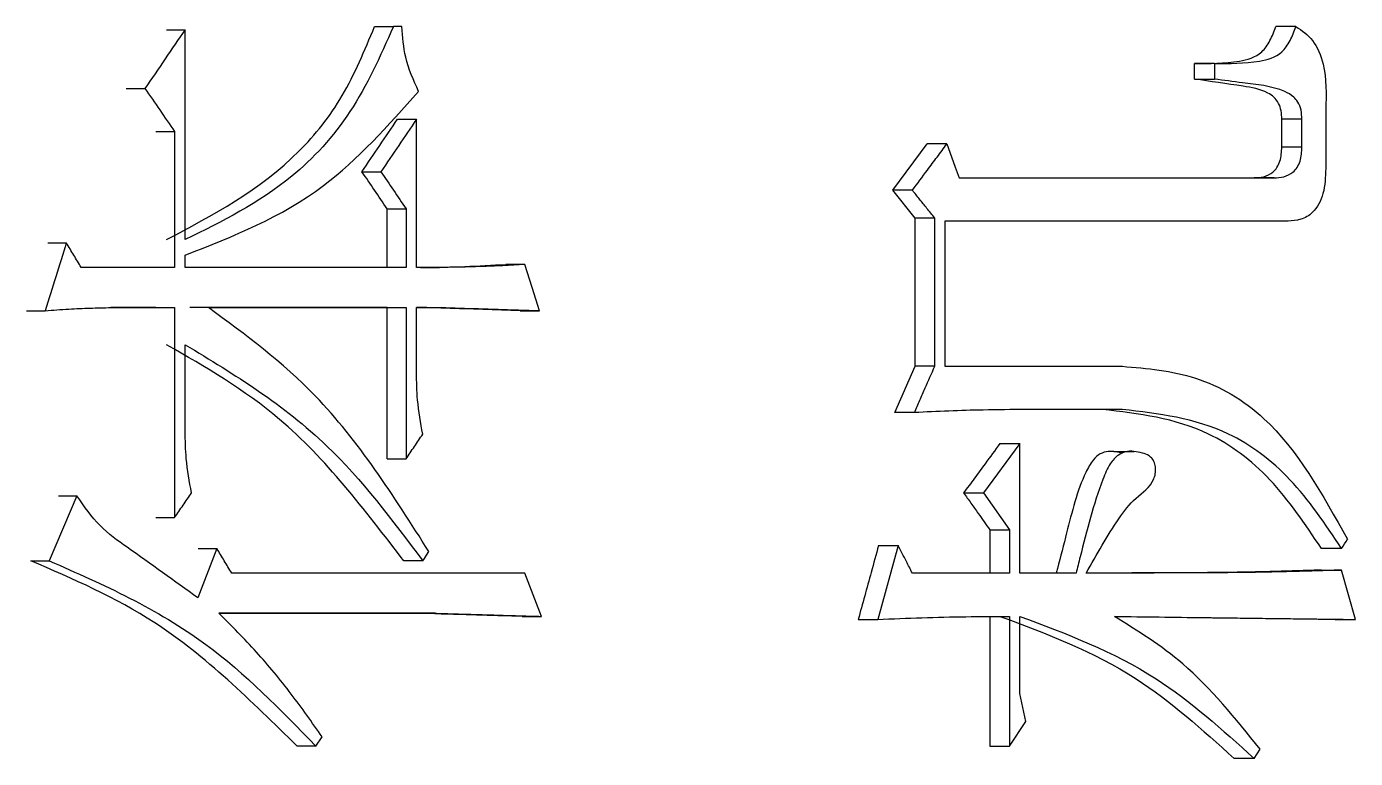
# Model space of a CAD drawing. Header units: millimetres. Extents: x 1953 to 4389, y 564 to 2287.
# Drawn here: x 2988.203 to 2992.857, y 823.874 to 826.438 of the extents above; entities that cross this region are included whole.
import ezdxf

# ---------------------------------------------------------------- set-up
doc = ezdxf.new("R2010")
doc.units = ezdxf.units.MM

msp = doc.modelspace()

# ---------------------------------------------------------------- linework, layer by layer
at = {"color": 7, "linetype": 'Continuous', "lineweight": 25}
for p, q in [((2988.6932, 826.4269), (2988.7586, 826.4269)), ((2988.7586, 825.6914), (2988.7586, 826.4269)), ((2989.4218, 826.4377), (2989.4881, 826.4377)), ((2989.5173, 826.4377), (2989.4881, 826.4377)), ((2992.6486, 826.4378), (2992.5781, 826.4378)), ((2992.3629, 826.3079), (2992.2928, 826.3079)), ((2992.2928, 826.2539), (2992.2928, 826.3079)), ((2992.3629, 826.3079), (2992.3629, 826.2539)), ((2992.2928, 826.2539), (2992.3629, 826.2539)), ((2988.5525, 826.2214), (2988.6177, 826.2214)), ((2992.7527, 826.1457), (2992.7527, 825.9402)), ((2989.5022, 826.1132), (2989.5686, 826.1132)), ((2989.5686, 825.594), (2989.5686, 826.1132)), ((2992.6694, 826.1132), (2992.599, 826.1132)), ((2992.599, 826.0159), (2992.599, 826.1132)), ((2992.6694, 826.0159), (2992.6694, 826.1132)), ((2988.6562, 826.0699), (2988.7215, 826.0699)), ((2988.7215, 826.0699), (2988.7215, 825.594)), ((2991.2365, 825.8644), (2991.3572, 826.0267)), ((2991.426, 826.0267), (2991.3572, 826.0267)), ((2992.6694, 826.0159), (2992.599, 826.0159)), ((2989.3778, 825.9293), (2989.4441, 825.9293)), ((2991.3052, 825.8644), (2991.2365, 825.8644)), ((2991.3146, 825.7671), (2991.2365, 825.8644)), ((2991.4686, 825.9077), (2992.5721, 825.9077)), ((2991.4686, 825.9077), (2992.5017, 825.9077)), ((2992.5721, 825.9077), (2992.5017, 825.9077)), ((2989.4656, 825.7995), (2989.532, 825.7995)), ((2989.4656, 825.594), (2989.4656, 825.7995)), ((2989.532, 825.7995), (2989.532, 825.594)), ((2991.3834, 825.7671), (2991.3146, 825.7671)), ((2991.3146, 825.2478), (2991.3146, 825.7671)), ((2991.3834, 825.2478), (2991.3834, 825.7671)), ((2992.6208, 825.7563), (2991.4189, 825.7563)), ((2991.4189, 825.7563), (2991.4189, 825.2478)), ((2988.2777, 825.6805), (2988.3424, 825.6805)), ((2988.7586, 825.594), (2988.7586, 825.6373)), ((2988.7215, 825.594), (2988.3946, 825.594)), ((2989.532, 825.594), (2988.7586, 825.594)), ((2989.6491, 825.594), (2989.5686, 825.594)), ((2989.5825, 825.594), (2989.6491, 825.594)), ((2989.948, 825.6048), (2989.8811, 825.6048)), ((2988.4987, 825.4534), (2988.7215, 825.4534)), ((2988.6562, 825.4534), (2988.4987, 825.4534)), ((2988.6562, 825.4534), (2988.7215, 825.4534)), ((2988.7215, 825.4534), (2988.7215, 824.7178)), ((2989.4656, 825.4534), (2988.7745, 825.4534)), ((2988.84, 825.4534), (2989.532, 825.4534)), ((2989.4656, 825.4534), (2989.532, 825.4534)), ((2989.4656, 824.9233), (2989.4656, 825.4534)), ((2989.532, 825.4534), (2989.532, 824.9233)), ((2989.5686, 825.4534), (2989.671, 825.4534)), ((2989.5686, 825.2262), (2989.5686, 825.4534)), ((2989.6044, 825.4534), (2989.5686, 825.4534)), ((2989.6044, 825.4534), (2989.671, 825.4534)), ((2989.932, 825.4425), (2989.9989, 825.4425)), ((2988.2032, 825.4425), (2988.2678, 825.4425)), ((2988.7586, 825.0207), (2988.7586, 825.3234)), ((2991.2436, 825.0856), (2991.3146, 825.2478)), ((2991.3834, 825.2478), (2991.3146, 825.2478)), ((2991.4189, 825.2478), (2992.0406, 825.2479)), ((2991.3123, 825.0856), (2991.2436, 825.0856)), ((2992.0406, 825.0964), (2991.7023, 825.0964)), ((2991.9709, 825.0964), (2991.7023, 825.0964)), ((2992.0406, 825.0964), (2991.9709, 825.0964)), ((2991.6811, 824.9774), (2991.5537, 824.8043)), ((2991.6119, 824.9774), (2991.6811, 824.9774)), ((2991.6811, 824.5231), (2991.6811, 824.9774)), ((2992.0813, 824.9481), (2992.0107, 824.9481)), ((2989.4656, 824.9233), (2989.532, 824.9233)), ((2988.3796, 824.7934), (2988.2828, 824.5664)), ((2988.3148, 824.7934), (2988.3796, 824.7934)), ((2991.4847, 824.8043), (2991.5537, 824.8043)), ((2991.5537, 824.8043), (2991.6457, 824.6745)), ((2991.5766, 824.6745), (2991.6457, 824.6745)), ((2991.5766, 824.6745), (2991.5766, 824.5231)), ((2991.6457, 824.6745), (2991.6457, 824.5231)), ((2988.8696, 824.6096), (2988.803, 824.4365)), ((2988.8041, 824.6096), (2988.8696, 824.6096)), ((2991.2553, 824.6204), (2991.1841, 824.3608)), ((2991.1867, 824.6204), (2991.2553, 824.6204)), ((2988.2181, 824.5664), (2988.2828, 824.5664)), ((2989.5905, 824.5662), (2989.524, 824.5662)), ((2989.948, 824.5231), (2988.9214, 824.5231)), ((2990.0062, 824.3716), (2989.948, 824.5231)), ((2991.6457, 824.5231), (2991.3052, 824.5231)), ((2991.8787, 824.5231), (2991.6811, 824.5231)), ((2992.7376, 824.5339), (2992.8082, 824.5339)), ((2992.8567, 824.3608), (2992.8082, 824.5339)), ((2988.877, 824.3824), (2989.6344, 824.3825)), ((2989.5679, 824.3825), (2988.877, 824.3824)), ((2989.6344, 824.3825), (2989.5679, 824.3825)), ((2989.9392, 824.3716), (2990.0062, 824.3716)), ((2991.1155, 824.3608), (2991.1841, 824.3608)), ((2991.5766, 824.3716), (2991.5766, 823.9173)), ((2991.6457, 824.3716), (2991.6457, 823.9173)), ((2991.6811, 824.1012), (2991.6811, 824.3716)), ((2992.786, 824.3608), (2992.8567, 824.3608)), ((2991.7023, 824.0039), (2991.6811, 824.1012)), ((2991.6457, 823.9173), (2991.7023, 824.0039)), ((2989.2163, 823.9173), (2989.1504, 823.9173)), ((2989.2163, 823.9173), (2989.2384, 823.9498)), ((2991.5766, 823.9173), (2991.6457, 823.9173)), ((2992.5024, 823.8741), (2992.4322, 823.8741)), ((2992.5024, 823.8741), (2992.5233, 823.9065))]:
    msp.add_line(p, q, dxfattribs=at)
at = {"color": 7, "linetype": 'Continuous', "lineweight": 25, "flags": 128}
for points in [[(2991.426, 826.0267), (2991.4421, 825.9819), (2991.4553, 825.9448), (2991.4686, 825.9077)], [(2989.9989, 825.4425), (2989.9735, 825.5237), (2989.948, 825.6048)], [(2988.6562, 824.7178), (2988.6725, 824.7178), (2988.6889, 824.7178), (2988.7215, 824.7178)], [(2992.8082, 824.6096), (2992.7773, 824.6096), (2992.7574, 824.6096), (2992.7376, 824.6096)], [(2992.8082, 824.6096), (2992.8134, 824.6177), (2992.8186, 824.6259), (2992.8238, 824.634), (2992.829, 824.6421)], [(2989.5905, 824.5663), (2989.5961, 824.5745), (2989.6042, 824.5866), (2989.6124, 824.5987)]]:
    msp.add_lwpolyline(points, dxfattribs=at)
at = {"color": 7, "linetype": 'Continuous', "lineweight": 25}
for points, knots in [([(2988.7586, 826.4269), (2988.7351, 826.3927), (2988.6882, 826.3242), (2988.6412, 826.2556), (2988.6177, 826.2214)], [0, 0, 0, 0, 0.5, 1, 1, 1, 1]), ([(2988.6932, 825.6914), (2988.8563, 825.7774), (2989.0856, 825.8984), (2989.3185, 826.189), (2989.3871, 826.3543), (2989.4218, 826.4377)], [0, 0, 0, 0, 0.5500022, 0.773014, 1, 1, 1, 1]), ([(2989.4881, 826.4377), (2989.4415, 826.3341), (2989.3493, 826.1288), (2989.0996, 825.8597), (2988.8872, 825.7548), (2988.7586, 825.6914)], [0, 0, 0, 0, 0.286997, 0.568308, 1, 1, 1, 1]), ([(2989.5759, 826.2106), (2989.5582, 826.2495), (2989.5264, 826.3199), (2989.5201, 826.4014), (2989.5173, 826.4377)], [0, 0, 0, 0, 0.554344, 1, 1, 1, 1]), ([(2992.2928, 826.3079), (2992.3449, 826.3081), (2992.4241, 826.3083), (2992.5198, 826.3322), (2992.5595, 826.3872), (2992.5719, 826.4208), (2992.5781, 826.4378)], [0, 0, 0, 0, 0.492277, 0.748028, 0.872473, 1, 1, 1, 1]), ([(2992.3629, 826.3079), (2992.415, 826.3081), (2992.4943, 826.3083), (2992.5901, 826.3321), (2992.6299, 826.3872), (2992.6423, 826.4208), (2992.6486, 826.4378)], [0, 0, 0, 0, 0.492388, 0.748171, 0.872567, 1, 1, 1, 1]), ([(2992.6486, 826.4378), (2992.6692, 826.4238), (2992.711, 826.3957), (2992.757, 826.2885), (2992.7544, 826.2006), (2992.7527, 826.1457)], [0, 0, 0, 0, 0.2689236, 0.5440594, 1, 1, 1, 1]), ([(2992.599, 826.1132), (2992.5985, 826.1231), (2992.5976, 826.1427), (2992.5881, 826.1707), (2992.5713, 826.1919), (2992.5303, 826.2184), (2992.4355, 826.2334), (2992.3494, 826.2457), (2992.2928, 826.2539)], [0, 0, 0, 0, 0.0603351, 0.1198881, 0.185788, 0.2512462, 0.5074615, 1, 1, 1, 1]), ([(2992.6694, 826.1132), (2992.6689, 826.124), (2992.6678, 826.1455), (2992.657, 826.1732), (2992.6373, 826.1964), (2992.573, 826.2295), (2992.4783, 826.2379), (2992.3957, 826.2493), (2992.3629, 826.2539)], [0, 0, 0, 0, 0.06555, 0.131385, 0.187199, 0.284615, 0.7156, 1, 1, 1, 1]), ([(2988.6177, 826.2214), (2988.635, 826.1961), (2988.6696, 826.1457), (2988.7042, 826.0952), (2988.7215, 826.0699)], [0, 0, 0, 0, 0.499998, 1, 1, 1, 1]), ([(2988.7586, 825.6373), (2988.9268, 825.7031), (2989.2302, 825.8218), (2989.4694, 826.0907), (2989.5759, 826.2106)], [0, 0, 0, 0, 0.554476, 1, 1, 1, 1]), ([(2989.3778, 825.9293), (2989.3985, 825.96), (2989.44, 826.0213), (2989.4815, 826.0826), (2989.5022, 826.1132)], [0, 0, 0, 0, 0.499999, 1, 1, 1, 1]), ([(2989.5686, 826.1132), (2989.5479, 826.0826), (2989.5064, 826.0213), (2989.4648, 825.96), (2989.4441, 825.9293)], [0, 0, 0, 0, 0.5, 1, 1, 1, 1]), ([(2991.3052, 825.8644), (2991.3227, 825.8879), (2991.3516, 825.9267), (2991.3919, 825.9808), (2991.4146, 826.0114), (2991.426, 826.0267)], [0, 0, 0, 0, 0.434497, 0.717248, 1, 1, 1, 1]), ([(2992.5017, 825.9077), (2992.5131, 825.9083), (2992.5358, 825.9094), (2992.5638, 825.9228), (2992.5829, 825.9435), (2992.5964, 825.973), (2992.5979, 825.9989), (2992.599, 826.0159)], [0, 0, 0, 0, 0.24066, 0.483157, 0.613661, 0.74758, 1, 1, 1, 1]), ([(2992.5721, 825.9077), (2992.5834, 825.9083), (2992.6062, 825.9094), (2992.6342, 825.9228), (2992.6533, 825.9435), (2992.6668, 825.973), (2992.6684, 825.9989), (2992.6694, 826.0159)], [0, 0, 0, 0, 0.24079, 0.483382, 0.613891, 0.747761, 1, 1, 1, 1]), ([(2989.4656, 825.7995), (2989.451, 825.8212), (2989.4217, 825.8644), (2989.3924, 825.9077), (2989.3778, 825.9293)], [0, 0, 0, 0, 0.4999999, 1, 1, 1, 1]), ([(2989.4441, 825.9293), (2989.4587, 825.9077), (2989.488, 825.8644), (2989.5173, 825.8212), (2989.532, 825.7995)], [0, 0, 0, 0, 0.499998, 1, 1, 1, 1]), ([(2992.7527, 825.9402), (2992.7516, 825.9105), (2992.7493, 825.8526), (2992.7134, 825.7852), (2992.6657, 825.7592), (2992.6357, 825.7573), (2992.6208, 825.7563)], [0, 0, 0, 0, 0.294497, 0.575733, 0.789018, 1, 1, 1, 1]), ([(2991.3834, 825.7671), (2991.3743, 825.7784), (2991.3568, 825.8002), (2991.3307, 825.8327), (2991.3137, 825.8539), (2991.3052, 825.8644)], [0, 0, 0, 0, 0.34784, 0.673919, 1, 1, 1, 1]), ([(2988.3424, 825.6805), (2988.33, 825.6409), (2988.3051, 825.5615), (2988.2802, 825.4822), (2988.2678, 825.4425)], [0, 0, 0, 0, 0.5, 1, 1, 1, 1]), ([(2988.3946, 825.594), (2988.3859, 825.6084), (2988.3685, 825.6372), (2988.3511, 825.6661), (2988.3424, 825.6805)], [0, 0, 0, 0, 0.499999, 1, 1, 1, 1]), ([(2989.5825, 825.594), (2989.6342, 825.5946), (2989.734, 825.5958), (2989.8333, 825.6019), (2989.8811, 825.6048)], [0, 0, 0, 0, 0.518265, 1, 1, 1, 1]), ([(2989.948, 825.6048), (2989.9223, 825.6032), (2989.8709, 825.6), (2989.7713, 825.5955), (2989.6972, 825.5946), (2989.6491, 825.594)], [0, 0, 0, 0, 0.258773, 0.517554, 1, 1, 1, 1]), ([(2988.2678, 825.4425), (2988.2957, 825.4446), (2988.3482, 825.4485), (2988.4252, 825.4517), (2988.4742, 825.4528), (2988.4987, 825.4534)], [0, 0, 0, 0, 0.362394, 0.681159, 1, 1, 1, 1]), ([(2989.6124, 824.5987), (2989.4881, 824.7938), (2989.2682, 825.1389), (2988.9698, 825.358), (2988.84, 825.4533)], [0, 0, 0, 0, 0.565165, 1, 1, 1, 1]), ([(2989.932, 825.4425), (2989.9102, 825.4433), (2989.8449, 825.4454), (2989.7357, 825.449), (2989.6482, 825.4519), (2989.6044, 825.4534)], [0, 0, 0, 0, 0.199704, 0.599851, 1, 1, 1, 1]), ([(2989.671, 825.4534), (2989.7147, 825.4519), (2989.7611, 825.4504), (2989.8102, 825.4488), (2989.8211, 825.4484), (2989.832, 825.4481), (2989.8429, 825.4477), (2989.8511, 825.4474), (2989.862, 825.4471), (2989.8729, 825.4467), (2989.8838, 825.4463), (2989.8919, 825.4461), (2989.9028, 825.4457), (2989.9123, 825.4454), (2989.9205, 825.4451), (2989.926, 825.445), (2989.9314, 825.4448), (2989.9368, 825.4446), (2989.9409, 825.4445), (2989.945, 825.4443), (2989.9504, 825.4442), (2989.9559, 825.444), (2989.9613, 825.4438), (2989.9654, 825.4437), (2989.9708, 825.4435), (2989.9763, 825.4433), (2989.9817, 825.4431), (2989.9858, 825.443), (2989.9915, 825.4428), (2989.9959, 825.4426), (2989.9989, 825.4425)], [0, 0, 0, 0, 0.3988892, 0.4238198, 0.4487503, 0.4986114, 0.523542, 0.5484726, 0.5734031, 0.6232642, 0.6481948, 0.6731253, 0.6980559, 0.747917, 0.7603823, 0.7728476, 0.7977781, 0.8102434, 0.8227087, 0.835174, 0.8476393, 0.8725698, 0.8850351, 0.8975004, 0.9099657, 0.9348962, 0.9473615, 0.9598268, 0.972292, 1, 1, 1, 1]), ([(2989.524, 824.5663), (2989.3867, 824.7461), (2989.1437, 825.0642), (2988.8297, 825.2449), (2988.6932, 825.3234)], [0, 0, 0, 0, 0.565266, 1, 1, 1, 1]), ([(2988.7586, 825.3234), (2988.9314, 825.2185), (2989.2433, 825.0291), (2989.4834, 824.7089), (2989.5905, 824.5663)], [0, 0, 0, 0, 0.554256, 1, 1, 1, 1]), ([(2989.5905, 825.0099), (2989.5833, 825.0496), (2989.5703, 825.1208), (2989.5691, 825.1939), (2989.5686, 825.2262)], [0, 0, 0, 0, 0.558835, 1, 1, 1, 1]), ([(2991.3123, 825.0856), (2991.3186, 825.1), (2991.3312, 825.1288), (2991.3549, 825.1829), (2991.3723, 825.2226), (2991.3834, 825.2478)], [0, 0, 0, 0, 0.266473, 0.532946, 1, 1, 1, 1]), ([(2992.0406, 825.2478), (2992.1268, 825.2404), (2992.3001, 825.2255), (2992.5984, 825.0537), (2992.7409, 824.7993), (2992.829, 824.6421)], [0, 0, 0, 0, 0.274101, 0.551296, 1, 1, 1, 1]), ([(2991.7023, 825.0964), (2991.6527, 825.096), (2991.563, 825.0953), (2991.4329, 825.0913), (2991.3525, 825.0875), (2991.3123, 825.0856)], [0, 0, 0, 0, 0.382976, 0.691466, 1, 1, 1, 1]), ([(2992.7376, 824.6096), (2992.6805, 824.6948), (2992.5678, 824.863), (2992.3061, 825.0573), (2992.0975, 825.0816), (2991.9709, 825.0964)], [0, 0, 0, 0, 0.287443, 0.567856, 1, 1, 1, 1]), ([(2992.8082, 824.6096), (2992.7511, 824.6948), (2992.6381, 824.863), (2992.3762, 825.0573), (2992.1673, 825.0816), (2992.0406, 825.0964)], [0, 0, 0, 0, 0.287344, 0.567754, 1, 1, 1, 1]), ([(2988.7808, 824.8043), (2988.7734, 824.8441), (2988.7602, 824.9152), (2988.7591, 824.9884), (2988.7586, 825.0207)], [0, 0, 0, 0, 0.558835, 1, 1, 1, 1]), ([(2989.532, 824.9233), (2989.5418, 824.9377), (2989.5613, 824.9666), (2989.5808, 824.9954), (2989.5905, 825.0099)], [0, 0, 0, 0, 0.499998, 1, 1, 1, 1]), ([(2991.6119, 824.9774), (2991.5946, 824.9538), (2991.5647, 824.9132), (2991.5223, 824.8555), (2991.4972, 824.8214), (2991.4847, 824.8043)], [0, 0, 0, 0, 0.40915, 0.704575, 1, 1, 1, 1]), ([(2992.0425, 824.9431), (2992.0252, 824.9469), (2991.9985, 824.9527), (2991.9618, 824.9431), (2991.9342, 824.9173), (2991.8859, 824.8299), (2991.854, 824.6946), (2991.8224, 824.5758), (2991.8106, 824.5286), (2991.8093, 824.5231)], [0, 0, 0, 0, 0.122922, 0.190849, 0.258594, 0.353349, 0.745947, 0.970578, 1, 1, 1, 1]), ([(2991.9139, 824.5231), (2991.9506, 824.5888), (2992.0037, 824.6837), (2992.0846, 824.7905), (2992.1424, 824.8247), (2992.1568, 824.8713), (2992.1574, 824.8911), (2992.1536, 824.9101), (2992.1453, 824.9253), (2992.1308, 824.9377), (2992.0993, 824.9472), (2992.0619, 824.9543), (2992.0228, 824.9371), (2991.9937, 824.9046), (2991.9447, 824.7852), (2991.9106, 824.6536), (2991.8833, 824.542), (2991.8787, 824.5231)], [0, 0, 0, 0, 0.209542, 0.302718, 0.395823, 0.412031, 0.428214, 0.444989, 0.461063, 0.475111, 0.504204, 0.574217, 0.604801, 0.646447, 0.701904, 0.949434, 1, 1, 1, 1]), ([(2988.803, 824.4365), (2988.7209, 824.4957), (2988.6065, 824.5783), (2988.4561, 824.6836), (2988.4052, 824.7567), (2988.3796, 824.7934)], [0, 0, 0, 0, 0.557651, 0.777477, 1, 1, 1, 1]), ([(2988.7215, 824.7178), (2988.7314, 824.7322), (2988.7512, 824.7611), (2988.7709, 824.7899), (2988.7808, 824.8043)], [0, 0, 0, 0, 0.499998, 1, 1, 1, 1]), ([(2991.4847, 824.8043), (2991.4932, 824.7923), (2991.5103, 824.7683), (2991.5409, 824.725), (2991.563, 824.6937), (2991.5766, 824.6745)], [0, 0, 0, 0, 0.277956, 0.555911, 1, 1, 1, 1]), ([(2988.9214, 824.5231), (2988.9127, 824.5375), (2988.8955, 824.5663), (2988.8782, 824.5952), (2988.8696, 824.6096)], [0, 0, 0, 0, 0.499999, 1, 1, 1, 1]), ([(2991.1867, 824.6204), (2991.1781, 824.5889), (2991.1619, 824.5299), (2991.1382, 824.4434), (2991.1231, 824.3883), (2991.1155, 824.3608)], [0, 0, 0, 0, 0.364068, 0.682034, 1, 1, 1, 1]), ([(2991.3052, 824.5231), (2991.2982, 824.5367), (2991.2864, 824.5598), (2991.2698, 824.5922), (2991.2602, 824.611), (2991.2553, 824.6204)], [0, 0, 0, 0, 0.419956, 0.7099794, 1, 1, 1, 1]), ([(2989.1504, 823.9173), (2988.99, 824.0755), (2988.7056, 824.3563), (2988.3661, 824.5026), (2988.218, 824.5664)], [0, 0, 0, 0, 0.563735, 1, 1, 1, 1]), ([(2988.2828, 824.5664), (2988.4716, 824.4829), (2988.8114, 824.3326), (2989.0917, 824.0451), (2989.2163, 823.9173)], [0, 0, 0, 0, 0.555605, 1, 1, 1, 1]), ([(2992.8082, 824.5339), (2992.7997, 824.5336), (2992.7826, 824.5331), (2992.7612, 824.5324), (2992.7441, 824.5319), (2992.7313, 824.5315), (2992.7184, 824.5311), (2992.7056, 824.5307), (2992.6927, 824.5303), (2992.6756, 824.5298), (2992.6542, 824.5292), (2992.6285, 824.5285), (2992.6028, 824.5279), (2992.577, 824.5273), (2992.5513, 824.5267), (2992.5255, 824.5262), (2992.4912, 824.5256), (2992.3966, 824.5244), (2992.2932, 824.5242), (2992.2025, 824.5238), (2992.1765, 824.5237), (2992.1636, 824.5237), (2992.1463, 824.5236), (2992.129, 824.5236), (2992.1117, 824.5235), (2992.0987, 824.5235), (2992.0857, 824.5235), (2992.0727, 824.5234), (2992.0597, 824.5234), (2992.0467, 824.5234), (2992.0337, 824.5233), (2992.0207, 824.5233), (2992.0099, 824.5233), (2992.0012, 824.5233), (2991.9947, 824.5233), (2991.9882, 824.5232), (2991.9817, 824.5232), (2991.9752, 824.5232), (2991.9687, 824.5232), (2991.96, 824.5232), (2991.9514, 824.5232), (2991.9427, 824.5231), (2991.9362, 824.5231), (2991.9297, 824.5231), (2991.9222, 824.5231), (2991.917, 824.5231), (2991.9139, 824.5231)], [0, 0, 0, 0, 0.028899, 0.057798, 0.072248, 0.086697, 0.101147, 0.115596, 0.130046, 0.144495, 0.173394, 0.202293, 0.231192, 0.260091, 0.28899, 0.317889, 0.346789, 0.404587, 0.63578, 0.693578, 0.708028, 0.722478, 0.736927, 0.765826, 0.780276, 0.794725, 0.809175, 0.823624, 0.838074, 0.852523, 0.866973, 0.881422, 0.895872, 0.903096, 0.910321, 0.917546, 0.924771, 0.931996, 0.93922, 0.946445, 0.960895, 0.968119, 0.975344, 0.982569, 0.989794, 1, 1, 1, 1]), ([(2992.7376, 824.5339), (2992.7034, 824.5328), (2992.6521, 824.5312), (2992.5664, 824.5287), (2992.4464, 824.5256), (2992.2719, 824.5243), (2992.0956, 824.5237), (2991.9754, 824.5234), (2991.9267, 824.5233), (2991.914, 824.5233)], [0, 0, 0, 0, 0.125443, 0.188165, 0.313609, 0.564502, 0.824135, 0.953953, 1, 1, 1, 1]), ([(2989.2384, 823.9498), (2989.2028, 824.0002), (2989.1295, 824.1039), (2989.0094, 824.2497), (2988.9212, 824.3381), (2988.877, 824.3824)], [0, 0, 0, 0, 0.321149, 0.659611, 1, 1, 1, 1]), ([(2989.9392, 824.3716), (2989.9065, 824.3726), (2989.8409, 824.3745), (2989.7172, 824.3781), (2989.6261, 824.3808), (2989.5679, 824.3825)], [0, 0, 0, 0, 0.265382, 0.530765, 1, 1, 1, 1]), ([(2989.6344, 824.3825), (2989.6365, 824.3824), (2989.6406, 824.3823), (2989.6468, 824.3821), (2989.653, 824.3819), (2989.6591, 824.3817), (2989.6653, 824.3816), (2989.6715, 824.3814), (2989.6777, 824.3812), (2989.6838, 824.381), (2989.69, 824.3808), (2989.6962, 824.3807), (2989.7023, 824.3805), (2989.7085, 824.3803), (2989.7147, 824.3801), (2989.7208, 824.3799), (2989.727, 824.3798), (2989.7332, 824.3796), (2989.7383, 824.3794), (2989.7435, 824.3793), (2989.7486, 824.3791), (2989.7548, 824.379), (2989.7609, 824.3788), (2989.7671, 824.3786), (2989.7733, 824.3784), (2989.7794, 824.3782), (2989.7856, 824.3781), (2989.7907, 824.3779), (2989.7958, 824.3778), (2989.801, 824.3776), (2989.8071, 824.3774), (2989.8133, 824.3772), (2989.8195, 824.3771), (2989.8256, 824.3769), (2989.8318, 824.3767), (2989.8379, 824.3765), (2989.8431, 824.3764), (2989.8482, 824.3762), (2989.8533, 824.3761), (2989.8595, 824.3759), (2989.8718, 824.3755), (2989.9149, 824.3743), (2989.9617, 824.3729), (2990.0003, 824.3718), (2990.0062, 824.3716)], [0, 0, 0, 0, 0.016565, 0.03313, 0.049695, 0.066259, 0.082824, 0.099389, 0.115954, 0.132519, 0.149084, 0.165648, 0.182213, 0.198778, 0.215343, 0.231908, 0.248473, 0.265037, 0.281602, 0.289885, 0.306449, 0.323014, 0.339579, 0.356144, 0.372709, 0.389274, 0.405838, 0.422403, 0.430686, 0.447251, 0.463815, 0.48038, 0.496945, 0.51351, 0.530075, 0.54664, 0.563204, 0.571487, 0.588052, 0.604616, 0.621181, 0.687441, 0.952478, 1, 1, 1, 1]), ([(2991.1841, 824.3608), (2991.2356, 824.3632), (2991.3386, 824.3678), (2991.4925, 824.3708), (2991.5947, 824.3714), (2991.6457, 824.3716)], [0, 0, 0, 0, 0.334125, 0.667044, 1, 1, 1, 1]), ([(2991.6119, 824.3716), (2991.7751, 824.3109), (2992.0682, 824.2019), (2992.3204, 823.9747), (2992.4322, 823.8741)], [0, 0, 0, 0, 0.556762, 1, 1, 1, 1]), ([(2991.6811, 824.3716), (2991.8445, 824.3109), (2992.138, 824.2019), (2992.3905, 823.9747), (2992.5024, 823.8741)], [0, 0, 0, 0, 0.556811, 1, 1, 1, 1]), ([(2992.0125, 824.3717), (2992.1173, 824.3703), (2992.2287, 824.3688), (2992.3461, 824.3673), (2992.3722, 824.3669), (2992.3983, 824.3666), (2992.4243, 824.3663), (2992.4504, 824.3659), (2992.4764, 824.3656), (2992.5024, 824.3653), (2992.5284, 824.365), (2992.5544, 824.3646), (2992.5804, 824.3643), (2992.6064, 824.364), (2992.6324, 824.3637), (2992.6648, 824.3633), (2992.6907, 824.3629), (2992.7167, 824.3626), (2992.7426, 824.3623), (2992.7685, 824.362), (2992.7944, 824.3616), (2992.8105, 824.3614), (2992.8258, 824.3612), (2992.8401, 824.3611), (2992.8512, 824.3609), (2992.8567, 824.3608)], [0, 0, 0, 0, 0.37025, 0.393391, 0.416531, 0.462812, 0.485953, 0.509093, 0.555374, 0.578515, 0.601655, 0.647937, 0.671077, 0.694218, 0.740499, 0.763639, 0.80992, 0.833061, 0.856201, 0.902482, 0.925623, 0.948764, 0.960334, 0.980167, 1, 1, 1, 1]), ([(2992.5233, 823.9065), (2992.4366, 824.0139), (2992.2828, 824.2042), (2992.0945, 824.3208), (2992.0125, 824.3716)], [0, 0, 0, 0, 0.564151, 1, 1, 1, 1])]:
    msp.add_open_spline(points, degree=3, knots=knots, dxfattribs=at)

doc.saveas('drawing.dxf')
